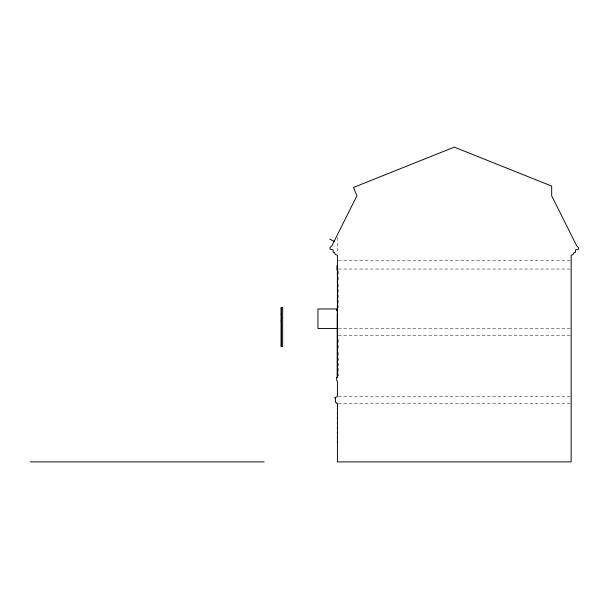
<?xml version="1.0" encoding="UTF-8"?>
<svg xmlns="http://www.w3.org/2000/svg" width="609" height="609" viewBox="0 0 609 609"><rect width="100%" height="100%" fill="white"/><g stroke="black" fill="none" stroke-linecap="round" stroke-linejoin="round"><path stroke-width="0.46" stroke-dasharray="3.04 2.28" d="M338.368 260.287L571.151 260.287M338.368 269.049L571.151 269.049M338.368 328.457L571.151 328.457M338.368 335.277L570.199 335.277M338.368 396.626L570.199 396.626M338.368 403.447L570.199 403.447M338.779 271.195L338.779 276.501M338.779 276.889L338.779 282.195M338.779 284.144L338.779 307.811M338.779 339.365L338.779 344.671M338.779 345.059L338.779 350.373M338.779 352.314L338.779 375.981M337.416 237.495L337.416 253.648"/><path stroke-width="0.91" d="M337.416 309.996L336.465 309.996L337.416 309.463M337.416 408.51L337.416 403.447L336.64 403.447L336.64 402.861L335.468 402.275L335.468 397.608L334.92 398.301L334.92 397.525L337.416 396.626L337.416 381.044L336.83 380.754L336.465 377.489L337.416 377.154M337.416 413.382L337.416 412.993M337.416 418.246L337.416 417.858M337.416 423.118L337.416 422.73M337.416 427.99L337.416 427.602M337.416 432.854L337.416 432.466M337.416 437.726L337.416 437.338M337.416 265.646L337.028 265.646L337.028 270.023L337.416 270.023M337.416 266.613L337.416 309.052M281.107 308.253L281.685 308.253M337.416 310.636L336.83 310.636L336.83 309.463M337.416 310.834L337.028 310.636M337.416 312.874L337.226 310.834M281.107 314.099L281.685 314.099M281.107 314.389L281.685 314.389M281.107 320.235L281.685 320.235M281.107 321.209L281.685 321.209M337.416 328.457L317.936 328.457L317.936 308.976L337.416 308.976L336.465 309.319L336.465 309.996M281.107 345.843L281.685 345.843M30.45 461.881L264.184 461.881M329.789 239.147L334.143 241.324M337.416 442.21L337.416 461.881L571.151 461.881L571.151 255.415L571.539 255.026A2.337 2.337 0 0 0 573.876 252.689L575.436 252.301L575.436 249.964L578.55 249.18L578.55 247.627L576.601 245.678L551.67 195.816L551.67 186.072L454.284 147.119L353.54 187.42L356.897 195.816L331.966 245.678L330.017 247.627L330.017 249.18L333.131 249.964L333.131 252.301L334.691 252.689A2.337 2.337 0 0 0 337.028 255.026L337.416 255.415L337.416 377.352M337.416 408.319L337.416 442.4M337.226 313.658L337.226 377.352M281.396 308.253L281.396 314.099M281.396 314.389L281.396 320.235M281.396 321.209L281.396 345.843M282.66 307.575L281.107 307.575L281.107 346.529L282.66 346.529L282.66 307.575"/></g></svg>
